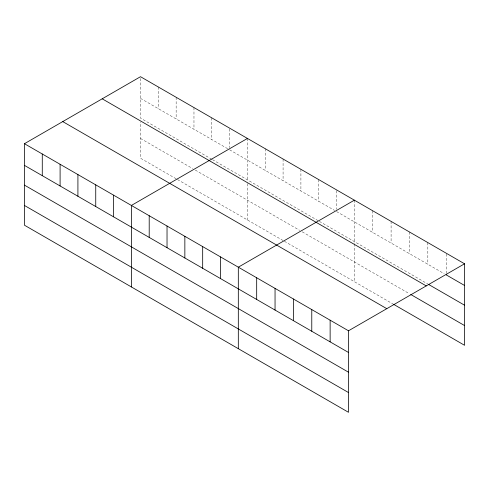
<?xml version="1.0" encoding="UTF-8"?>
<svg xmlns="http://www.w3.org/2000/svg" width="489" height="489" viewBox="0 0 489 489"><rect width="100%" height="100%" fill="white"/><g stroke="black" fill="none" stroke-linecap="round" stroke-linejoin="round"><path stroke-width="0.37" stroke-dasharray="2.44 1.83" d="M140.502 98.375L227.636 148.68M229.616 149.823L334.568 210.417M336.548 211.56L444.22 273.724M211.792 159.28L140.502 118.118L140.502 76.7M212.452 159.658L318.73 221.016M319.39 221.401L427.826 284.005M140.502 138.46L192.648 168.571M195.288 170.093L299.586 230.307M302.226 231.835L409.464 293.748M176.144 178.791L140.502 158.21L140.502 121.889M177.464 179.549L283.082 240.527M284.402 241.291L393.064 304.024M446.188 253.938L446.188 273.363M427.826 242.587L427.826 264.256M409.464 231.988L409.464 253.657M391.096 221.383L391.096 243.057M372.734 210.783L372.734 232.452M354.372 200.178L354.372 243.106M354.372 243.858L354.372 281.688M336.548 190.637L336.548 209.323M318.73 179.604L318.73 201.272M300.906 169.31L300.906 190.985M283.082 159.023L283.082 180.692M265.258 148.729L265.258 170.404M247.44 138.442L247.44 179.86M247.44 183.626L247.44 219.946M229.616 128.9L229.616 147.58M211.792 117.861L211.792 139.536M193.968 107.574L193.968 129.243M176.144 97.28L176.144 118.955M158.326 86.993L158.326 108.662"/><path stroke-width="0.73" d="M348.498 372.208L348.498 330.79L24.45 143.705L24.45 225.209L348.498 412.3L348.498 372.208L24.45 185.123M393.724 304.402L464.55 345.295L464.55 263.791L140.502 76.7L24.45 143.705M247.44 138.442L131.388 205.441L131.388 286.951M354.372 200.178L238.32 267.183L238.32 348.688M348.498 330.79L464.55 263.791M446.188 274.861L464.55 285.46M428.48 284.384L464.55 305.209M102.207 98.815L426.255 285.9M410.772 294.5L464.55 325.552M62.745 121.596L386.793 308.681M24.45 165.374L348.498 352.465M24.45 205.466L348.498 392.551M330.136 320.191L330.136 341.86M311.774 309.586L311.774 331.261M293.412 298.987L293.412 320.656M275.05 288.388L275.05 310.057M256.682 277.783L256.682 299.457M220.502 256.89L220.502 278.565M202.678 246.603L202.678 268.272M184.854 236.315L184.854 257.984M167.03 226.022L167.03 247.697M149.206 215.735L149.206 237.403M113.564 195.154L113.564 216.823M95.74 184.866L95.74 206.535M77.916 174.573L77.916 196.248M60.098 164.286L60.098 185.954M42.274 153.992L42.274 175.667"/></g></svg>
